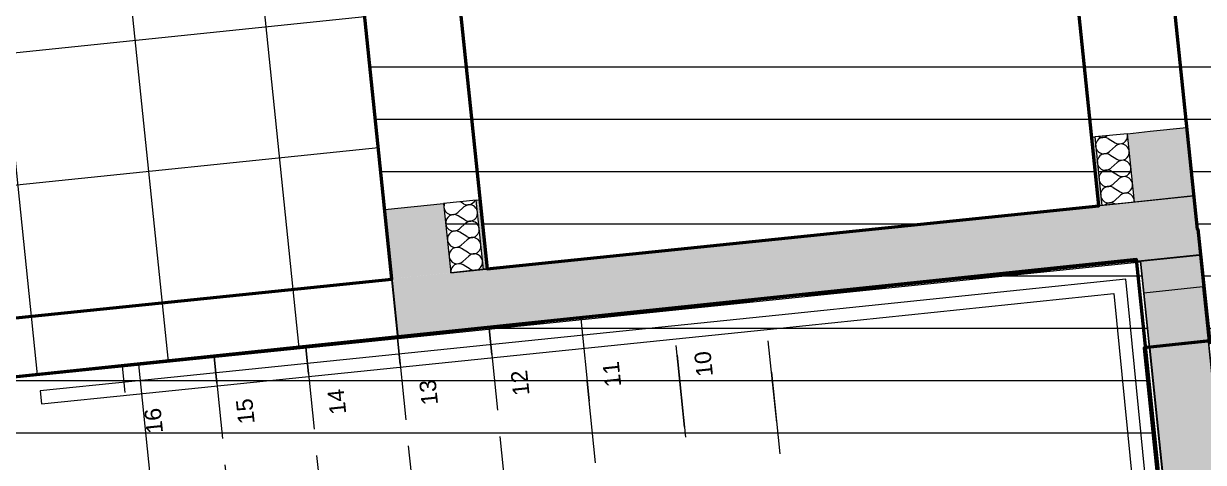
# Model space of a CAD drawing. Header units: metres. Extents: x 399 to 3028, y -427 to 863.
# Drawn here: x 713.615 to 717.2, y -307.262 to -305.927 of the extents above; entities that cross this region are included whole.
import ezdxf

# ---------------------------------------------------------------- set-up
doc = ezdxf.new("R2010")
doc.units = ezdxf.units.M
doc.linetypes.add('IMPORT-Traits plan _6_', pattern=[0.5, 0.25, -0.25])
for name, color, linetype, lineweight in [('01-Dalles_3D_Stylo_No__1', 250, 'Continuous', 9), ('01-Dalles_3D_Stylo_No__2', 8, 'Continuous', 9), ('01-Escaliers _3D_Stylo_No__1', 250, 'Continuous', 9), ('01-Murs LOGTS', 250, 'Continuous', 9), ('01-Murs LOGTS_Stylo_No__1', 250, 'Continuous', 9), ('01-Murs LOGTS_Stylo_No__2', 8, 'Continuous', 9), ('02-Serrurerie GC_snd oeuvre_Stylo_No__1', 250, 'Continuous', 9), ('06-SHAB pièces 50_Stylo_No__102', 71, 'Continuous', 50), ('08-Végétations objet_ext_Stylo_No__1', 250, 'Continuous', 9), ('AES-Charge', 5, 'Continuous', 35), ('Plan De Charge - PH R_1_dwg', 8, 'Continuous', 9)]:
    doc.layers.add(name, color=color, linetype=linetype, lineweight=lineweight)
doc.styles.add('Arial_5', font='arial.ttf', dxfattribs={"height": 0.05})

# ---------------------------------------------------------------- blocks, each defined once
blk = doc.blocks.new('Plan De Charge - PH R_1_dwg__X74-779214-Plan De Charge - PH R_1 1_100')
at = {"layer": '01-Murs LOGTS_Stylo_No__2'}
for p, q in [((365.7678, -306.277), (365.7892, -306.2899)), ((365.7719, -306.3168), (365.7902, -306.2998)), ((365.7729, -306.3267), (365.7943, -306.3396)), ((365.777, -306.3665), (365.7953, -306.3496)), ((365.778, -306.3765), (365.7994, -306.3894)), ((365.782, -306.4163), (365.8004, -306.3993)), ((365.7831, -306.4262), (365.8045, -306.4391)), ((365.7871, -306.466), (365.8055, -306.449)), ((365.7882, -306.4759), (365.7884, -306.4761))]:
    blk.add_line(p, q, dxfattribs=at)
for centre, start, end in [((365.7549, -306.2984), 58.9731, 312.7129), ((365.7498, -306.2487), 243.9626, 307.7234), ((365.8021, -306.2685), 238.9731, 5.843), ((365.8021, -306.2685), 5.843, 14.5191), ((365.76, -306.3482), 58.9731, 312.7129), ((365.8072, -306.3182), 5.843, 132.7129), ((365.8072, -306.3182), 238.9731, 5.843), ((365.8123, -306.3679), 5.843, 132.7129), ((365.7651, -306.3979), 58.9731, 312.7129), ((365.8123, -306.3679), 238.9731, 5.843), ((365.8174, -306.4177), 5.843, 132.7129), ((365.7702, -306.4476), 58.9731, 312.7129), ((365.8174, -306.4177), 238.9731, 5.843), ((365.8225, -306.4674), 5.843, 132.7129), ((365.8225, -306.4674), 353.9365, 5.843), ((365.7753, -306.4974), 58.9731, 133.3118)]:
    blk.add_arc(centre, 0.025, start, end, dxfattribs=at)
blk = doc.blocks.new('Plan De Charge - PH R_1_dwg__X76-779216-Plan De Charge - PH R_1 1_100')
at = {"layer": '01-Murs LOGTS_Stylo_No__2'}
for p, q in [((363.8099, -306.4851), (363.7916, -306.502)), ((363.8089, -306.4751), (363.7996, -306.4695)), ((363.814, -306.5249), (363.7926, -306.512)), ((363.815, -306.5348), (363.7966, -306.5518)), ((363.8191, -306.5746), (363.7977, -306.5617)), ((363.8201, -306.5846), (363.8017, -306.6015)), ((363.8242, -306.6243), (363.8027, -306.6115)), ((363.8252, -306.6343), (363.8068, -306.6513)), ((363.8293, -306.6741), (363.8078, -306.6612))]:
    blk.add_line(p, q, dxfattribs=at)
for centre, start, end in [((363.8218, -306.4537), 238.972, 333.1942), ((363.7746, -306.4837), 158.4208, 185.8419), ((363.7746, -306.4837), 185.8419, 312.7118), ((363.8269, -306.5034), 238.972, 132.7118), ((363.7797, -306.5334), 58.972, 185.8419), ((363.7797, -306.5334), 185.8419, 312.7118), ((363.832, -306.5532), 238.972, 132.7118), ((363.7848, -306.5831), 58.972, 185.8419), ((363.7848, -306.5831), 185.8419, 312.7118), ((363.7899, -306.6329), 58.972, 185.8419), ((363.8371, -306.6029), 238.972, 132.7118), ((363.7899, -306.6329), 185.8419, 312.7118), ((363.8421, -306.6527), 284.8126, 132.7118), ((363.7949, -306.6826), 58.972, 185.328), ((363.8421, -306.6527), 238.972, 266.9897)]:
    blk.add_arc(centre, 0.025, start, end, dxfattribs=at)
blk = doc.blocks.new('Plan De Charge - PH R_1_dwg-779150-Plan De Charge - PH R_1 1_100')
at = {"layer": '01-Dalles_3D_Stylo_No__2'}
h = blk.add_hatch(dxfattribs=at)
h.set_pattern_fill('FP_63', color=256, style=0, pattern_type=2)
h.set_pattern_definition([(5.901, (360.996, -307.072), (-0.041124, 0.39788), []), (95.901, (360.996, -307.072), (0.39788, 0.041124), [])])
h.paths.add_polyline_path([(359.0242, -309.8527), (359.0499, -309.8501), (361.0425, -309.6448), (360.9903, -309.1264), (360.7905, -307.1737), (363.6096, -306.8825), (363.4685, -305.5056), (358.2129, -306.0472), (359.0236, -309.8501)])
at = {"layer": '01-Murs LOGTS', "lineweight": 35}
for color, points in [(18, [(365.8479, -306.47), (366.0269, -306.4517), (366.0057, -306.2438), (365.8266, -306.2622), (365.846, -306.4517)]), (10, [(365.7384, -306.4812), (365.7484, -306.4802), (365.7253, -306.2725), (365.7172, -306.2734), (365.7354, -306.4517)]), (18, [(363.6096, -306.8825), (366.0454, -306.6307), (366.0269, -306.4517), (363.5912, -306.7035)]), (10, [(363.8695, -306.6747), (363.8795, -306.6736), (363.858, -306.4636), (363.848, -306.4646)]), (18, [(363.5912, -306.7034), (363.7701, -306.6849), (363.7486, -306.4748), (363.5696, -306.4931), (363.5861, -306.6536)]), (18, [(365.8762, -306.7467), (366.0553, -306.7282), (366.0452, -306.6313), (365.8662, -306.6498), (365.8759, -306.7439)]), (18, [(366.1072, -308.9819), (366.2863, -308.9634), (366.0553, -306.7282), (365.8762, -306.7467), (366.0912, -308.8265)])]:
    blk.add_hatch(color=color, dxfattribs=at).paths.add_polyline_path(points)
at = {"layer": 'AES-Charge', "lineweight": 9}
h = blk.add_hatch(dxfattribs=at)
h.set_pattern_fill('FP_94', color=30, style=0, pattern_type=2)
h.set_pattern_definition([(0, (46.337, 45.172), (0, 0.159), [])])
h.paths.add_polyline_path([(366.0269, -306.4517), (365.8479, -306.47), (365.8266, -306.2622), (366.0057, -306.2438), (366.0269, -306.4517)])
h.paths.add_polyline_path([(361.1994, -309.4848), (361.2988, -309.474), (361.1752, -308.2657), (361.1852, -308.2647), (361.3089, -309.4735), (366.0912, -308.9804), (365.8775, -306.9131), (365.8932, -306.9114), (365.8662, -306.6498), (366.0454, -306.6325), (366.0723, -306.8929), (367.7132, -306.7239), (367.6775, -306.377), (367.8567, -306.3585), (367.8571, -306.363), (368.0215, -306.346), (368.04, -306.5251), (367.8802, -306.5416), (368.0028, -307.728), (368.7287, -307.6529), (368.6883, -307.2585), (368.7877, -307.2482), (368.8286, -307.6426), (369.2261, -307.6014), (369.1856, -307.2069), (369.2851, -307.1966), (369.326, -307.5911), (369.9223, -307.5294), (369.8921, -307.2342), (369.8619, -307.2373), (369.8515, -307.1378), (370.1838, -307.1023), (370.0906, -306.3131), (368.975, -306.4284), (368.9565, -306.2494), (372.2805, -305.903), (373.8316, -305.7423), (373.6967, -304.4517), (373.567, -304.465), (373.5656, -304.4508), (372.6306, -304.5478), (372.632, -304.5614), (365.9044, -305.2546), (365.91, -305.3087), (365.7309, -305.327), (365.7253, -305.2729), (363.7569, -305.4759), (363.7623, -305.5284), (363.7524, -305.5295), (363.747, -305.4769), (363.6475, -305.4872), (363.6529, -305.5396), (363.4738, -305.558), (363.5696, -306.4931), (363.7486, -306.4748), (363.7701, -306.6849), (363.8695, -306.6747), (363.848, -306.4646), (363.858, -306.4636), (363.8795, -306.6736), (366.0269, -306.4523), (366.0454, -306.6307), (361.0706, -307.145), (361.0895, -307.3296), (361.0796, -307.3306), (361.0607, -307.146), (360.9612, -307.1562), (360.9801, -307.3408), (360.8095, -307.3591), (360.9051, -308.2934), (361.0757, -308.2759), (361.1991, -309.4816)])
h.paths.add_polyline_path([(361.4058, -309.3114), (361.3833, -309.3066), (361.368, -309.2951), (361.3615, -309.2864), (361.3558, -309.2717), (361.3546, -309.2669), (361.3577, -309.2438), (361.3639, -309.2322), (361.3701, -309.2254), (361.3892, -309.2029), (361.4834, -309.087), (361.5144, -309.1011), (361.5443, -309.1274), (361.561, -309.1501), (361.4327, -309.3032), (361.4215, -309.3085), (361.4081, -309.3111)])
h.paths.add_polyline_path([(358.6491, -308.1144), (358.6534, -308.1135), (358.2364, -306.1575), (358.2321, -306.1584), (358.6489, -308.1135)])
h.paths.add_polyline_path([(370.0218, -307.5191), (370.2305, -307.4975), (370.1957, -307.2027), (369.9915, -307.2239), (370.0199, -307.5002)])
h.paths.add_polyline_path([(365.7384, -306.4812), (365.7172, -306.2734), (365.7271, -306.2723), (365.7484, -306.4802)])
h.paths.add_polyline_path([(362.2774, -305.6284), (363.2124, -305.532), (363.2117, -305.5253), (362.2767, -305.6223)])
h.paths.add_polyline_path([(365.6215, -305.3382), (365.6178, -305.2841), (365.626, -305.2844), (365.6314, -305.3372)])
at = {"layer": '01-Dalles_3D_Stylo_No__1', "flags": 128}
for points in [[(358.7162, -303.8138), (357.8979, -303.8982), (358.3529, -306.0327), (363.4685, -305.5057), (363.6105, -306.8847), (365.8664, -306.6515), (366.1258, -309.1613), (364.7061, -309.308), (367.1802, -333.3179), (378.3371, -333.0963), (375.7491, -307.9881), (377.8072, -307.7761), (377.5768, -305.5407), (379.1735, -305.3762), (378.4677, -298.5269), (358.47, -301.4251)], [(358.2129, -306.0471), (359.0242, -309.8527), (361.0425, -309.6448), (361.029, -309.5041), (360.7905, -307.1737), (363.6098, -306.8848), (363.4685, -305.5056)], [(360.9594, -307.1564), (361.1997, -309.4887), (362.705, -309.3336), (362.5826, -308.1452), (362.9403, -308.1084), (362.8224, -306.9644)]]:
    blk.add_lwpolyline(points, close=True, dxfattribs=at)
at = {"layer": '01-Escaliers _3D_Stylo_No__1', "linetype": 'IMPORT-Traits plan _6_', "flags": 128}
for points in [[(364.9335, -309.1033), (364.8153, -307.9594), (364.8451, -307.9563), (364.8405, -307.912), (364.7223, -306.7681), (365.8662, -306.6498), (366.1072, -308.9819)], [(364.4438, -306.7968), (364.7223, -306.7681), (364.8405, -307.912), (364.562, -307.9408), (364.4438, -306.7968), (364.562, -307.9408), (364.2835, -307.9695), (364.1653, -306.8256)], [(364.1653, -306.8256), (364.2835, -307.9695), (364.005, -307.9983), (363.8867, -306.8544)], [(363.8867, -306.8544), (364.005, -307.9983), (363.7265, -308.0271), (363.6082, -306.8832)], [(363.6082, -306.8832), (363.7265, -308.0271), (363.4479, -308.0559), (363.3297, -306.912)], [(363.3297, -306.912), (363.4479, -308.0559), (363.1694, -308.0847), (363.0512, -306.9408)], [(363.0512, -306.9408), (363.1694, -308.0847), (362.8909, -308.1135), (362.7727, -306.9696)]]:
    blk.add_lwpolyline(points, close=True, dxfattribs=at)
at = {"layer": '01-Murs LOGTS_Stylo_No__1', "flags": 128}
for points in [[(365.8479, -306.47), (365.8266, -306.2622), (365.8962, -306.255), (366.0057, -306.2438), (366.0269, -306.4517)], [(366.0269, -306.4517), (365.8479, -306.47), (365.7484, -306.4802), (365.7384, -306.4812), (365.7172, -306.2734), (365.7271, -306.2723)], [(365.8266, -306.2622), (365.7271, -306.2723), (365.7484, -306.4802)], [(363.848, -306.4646), (363.7486, -306.4748), (363.7701, -306.6849), (366.0269, -306.4517), (366.0454, -306.6307), (360.7823, -307.1747), (360.7637, -306.9957), (363.591, -306.7035), (363.5695, -306.4931), (363.7486, -306.4748)], [(363.8695, -306.6747), (363.848, -306.4646), (363.858, -306.4636), (363.8795, -306.6736), (363.7701, -306.6849)]]:
    blk.add_lwpolyline(points, dxfattribs=at)
blk.add_lwpolyline([(365.8662, -306.6498), (366.0452, -306.6313), (366.2863, -308.9634), (366.0553, -306.7282), (365.8762, -306.7467), (366.1072, -308.9819)], close=True, dxfattribs=at)
at = {"layer": '02-Serrurerie GC_snd oeuvre_Stylo_No__1', "flags": 128}
blk.add_lwpolyline([(362.805, -307.0553), (364.7714, -306.8535), (365.7855, -306.7486), (365.9979, -308.9027), (365.1384, -308.9912), (362.7761, -309.2346), (362.4976, -309.2633), (362.5017, -309.3031), (362.7802, -309.2744), (365.1425, -309.031), (366.0416, -308.9384), (365.8214, -306.7047), (364.7673, -306.8137), (362.8009, -307.0155), (362.5224, -307.0441), (362.5264, -307.0839)], close=True, dxfattribs=at)
at = {"layer": '06-SHAB pièces 50_Stylo_No__102', "flags": 128}
for points in [[(373.7018, -304.4398), (365.9048, -305.2578), (365.9305, -305.5063), (366.0387, -306.5522), (366.0408, -306.552), (366.0766, -306.8971), (367.7185, -306.7267), (367.6827, -306.3816), (373.8368, -305.7465)], [(363.7572, -305.4787), (363.7829, -305.7276), (363.8808, -306.6735), (365.7397, -306.4815), (365.6159, -305.2837)], [(363.4672, -305.5058), (358.2129, -306.0471), (359.0242, -309.8529), (361.0367, -309.6447), (360.7637, -306.9957), (363.591, -306.7044)], [(361.0705, -307.1449), (361.3118, -309.4771), (366.0962, -308.983), (365.8545, -306.6443), (361.9264, -307.0564)]]:
    blk.add_lwpolyline(points, close=True, dxfattribs=at)
at = {"layer": '08-Végétations objet_ext_Stylo_No__1', "flags": 128}
blk.add_lwpolyline([(366.0926, -307.075), (366.2859, -307.0551), (366.2797, -306.9954), (366.4588, -306.9769), (366.465, -307.0366), (366.2859, -307.0551), (366.2675, -306.876), (365.8951, -306.9144), (366.1267, -309.1625), (368.129, -308.9562), (367.8974, -306.7081), (367.3285, -306.7667), (367.3469, -306.9458), (367.7368, -306.9056), (367.9315, -308.7956), (366.2874, -308.965)], close=True, dxfattribs=at)
at = {"layer": 'AES-Charge', "color": 20, "lineweight": 50, "flags": 128}
blk.add_lwpolyline([(358.2079, -306.0445), (373.6967, -304.4372), (373.8316, -305.7423), (370.0692, -306.1321), (370.2305, -307.4975), (367.9983, -307.7285), (367.8567, -306.3585), (367.6775, -306.377), (367.7132, -306.7239), (366.0762, -306.8925), (365.8775, -306.9131), (366.0912, -308.9804), (361.3041, -309.474), (361.0174, -309.5035), (361.0317, -309.642), (359.0191, -309.8501), (358.2078, -306.0445)], dxfattribs=at)
for name in ['Plan De Charge - PH R_1_dwg__X74-779214-Plan De Charge - PH R_1 1_100', 'Plan De Charge - PH R_1_dwg__X76-779216-Plan De Charge - PH R_1 1_100']:
    blk.add_blockref(name, (0, 0))
at = {"layer": '01-Escaliers _3D_Stylo_No__1', "color": 7, "char_height": 0.05, "width": 0.093048, "attachment_point": 1, "rotation": 95.9011, "line_spacing_factor": 0.941778, "style": 'Arial_5'}
for s, insert in [('10', (364.5176, -307.0038)), ('11', (364.2389, -307.0352)), ('12', (363.9602, -307.0615)), ('14', (363.4031, -307.119)), ('13', (363.6821, -307.0902)), ('15', (363.125, -307.1478)), ('16', (362.8465, -307.1766))]:
    blk.add_mtext(s, dxfattribs=dict(at, insert=insert))

msp = doc.modelspace()

# ---------------------------------------------------------------- block references
at = {"layer": 'Plan De Charge - PH R_1_dwg', "color": 10, "lineweight": 35}
msp.add_blockref('Plan De Charge - PH R_1_dwg-779150-Plan De Charge - PH R_1 1_100', (351.1425, 0), dxfattribs=at)

doc.saveas('drawing.dxf')
